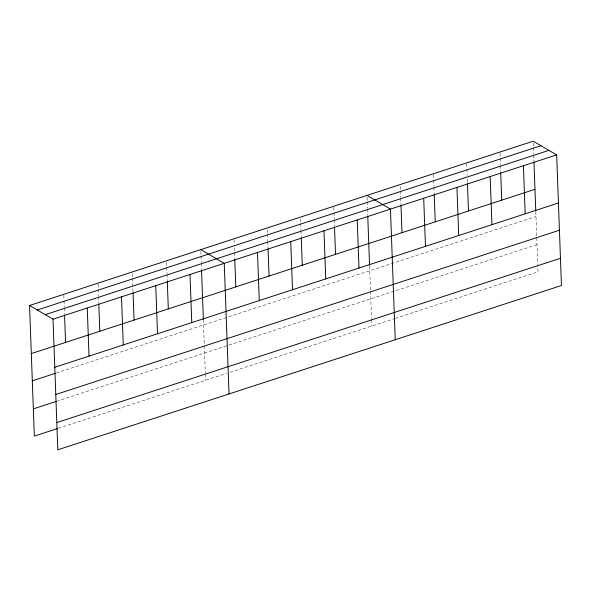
<?xml version="1.0" encoding="UTF-8"?>
<svg xmlns="http://www.w3.org/2000/svg" width="591" height="591" viewBox="0 0 591 591"><rect width="100%" height="100%" fill="white"/><g stroke="black" fill="none" stroke-linecap="round" stroke-linejoin="round"><path stroke-width="0.44" stroke-dasharray="2.96 2.22" d="M56.285 373.01L535.963 216.535M56.455 401.341L536.99 244.593M58.317 428.298L226.575 373.409M230.076 372.271L394.529 318.623M395.401 318.335L537.987 271.823L537.758 265.47M533.267 143.015L533.4 146.642M533.437 147.551L533.666 153.904M533.703 154.812L533.932 161.166M535.801 211.999L537.721 264.561M499.993 152.943L500.163 157.487M500.193 158.395L500.429 164.749M500.459 165.657L500.695 172.011M466.75 163.788L466.92 168.332M466.949 169.233L467.185 175.593M467.318 179.221L467.451 182.848M433.513 174.633L433.676 179.169M433.713 180.078L433.942 186.431M433.979 187.34L434.178 192.784M400.306 186.387L400.439 190.014M400.469 190.923L400.705 197.276M400.735 198.184L400.971 204.538M367.063 197.231L367.196 200.859M367.233 201.767L367.462 208.121M367.499 209.029L367.728 215.383M369.589 266.216L370.491 290.661M370.52 291.57L371.517 318.778M371.554 319.687L371.783 326.04M333.789 207.16L333.952 211.704M333.989 212.612L334.218 218.965M334.255 219.874L334.484 226.227M300.583 218.914L300.716 222.548M300.745 223.45L300.982 229.803M301.011 230.712L301.247 237.065M267.339 229.759L267.472 233.386M267.509 234.295L267.738 240.648M267.775 241.556L268.004 247.91M234.066 239.695L234.235 244.231M234.368 247.865L234.501 251.493M234.531 252.401L234.767 258.755M200.859 251.441L200.992 255.076M201.021 255.984L201.258 262.338M201.287 263.246L201.524 269.599M203.356 319.524L204.287 344.878M204.316 345.787L205.313 372.995M205.35 373.904L205.579 380.257M166.61 262.618L166.743 266.245M166.773 267.154L167.009 273.507M167.039 274.416L167.275 280.769M132.362 273.788L132.495 277.415M132.524 278.324L133.027 291.939M98.076 284.049L98.246 288.593M98.276 289.501L98.512 295.855M98.549 296.756L98.778 303.117M63.828 295.227L63.998 299.763M64.035 300.671L64.264 307.025M64.301 307.933L64.53 314.286"/><path stroke-width="0.89" d="M29.55 305.488L533.2 141.197L556.663 154.879L561.45 285.512L57.8 449.803L53.013 319.177L29.55 305.488L34.337 436.121L57.46 428.578M37.292 310.002L540.942 145.711M45.271 314.656L548.921 150.365M53.013 319.177L556.663 154.879M31.316 353.595L534.966 189.305M54.771 367.284L558.421 202.986M32.313 380.826L55.428 373.283M55.768 394.515L559.426 230.224M33.34 408.883L56.455 401.341M56.802 422.572L560.453 258.282M366.996 195.414L390.452 209.096L395.246 339.729M200.792 249.631L224.248 263.313L229.042 393.946M533.968 162.074L535.764 211.09M523.419 165.724L525.185 213.831M500.725 172.919L501.722 200.142M490.175 176.569L491.941 224.676M467.481 183.757L468.486 210.987M456.939 187.413L458.705 235.521M434.208 193.693L435.242 221.832M423.695 198.258L425.461 246.358M401.001 205.446L401.998 232.677M367.765 216.291L369.56 265.307M357.215 219.941L358.981 268.048M334.521 227.129L335.518 254.359M323.971 230.785L325.737 278.893M301.277 237.974L302.282 265.204M290.735 241.63L292.493 289.738M268.041 248.818L269.038 276.049M257.491 252.475L259.257 300.575M234.797 259.663L235.794 286.894M201.553 270.508L203.356 319.524M189.999 274.49L191.765 322.59M167.312 281.678L168.309 308.908M155.751 285.66L157.516 333.767M133.064 292.848L134.061 320.078M121.502 296.83L123.268 344.937M98.815 304.018L99.813 331.248M87.254 308L89.019 356.107M64.567 315.195L65.564 342.425"/></g></svg>
